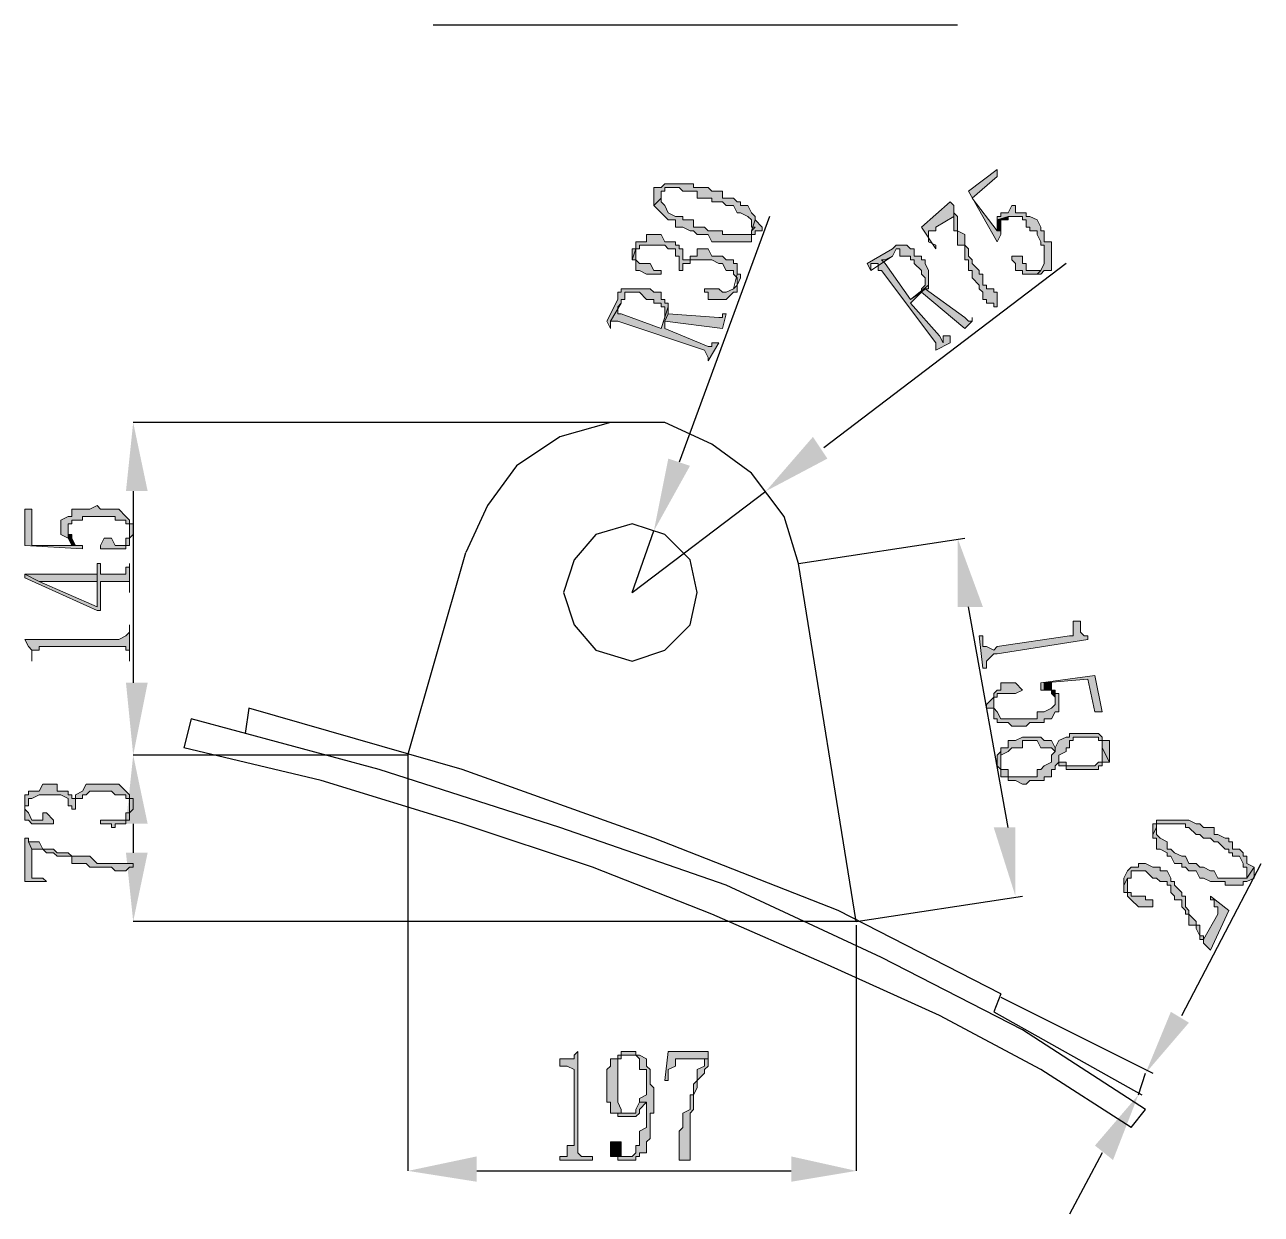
# Model space of a CAD drawing. Header units: millimetres. Extents: x 20 to 821, y 1 to 1134.
# Drawn here: x 188.6 to 250.2, y 95.7 to 154.9 of the extents above; entities that cross this region are included whole.
import ezdxf

# ---------------------------------------------------------------- set-up
doc = ezdxf.new("R2010")
doc.units = ezdxf.units.MM
doc.layers.add('1', color=7, linetype='Continuous')

msp = doc.modelspace()

# ---------------------------------------------------------------- hatches: boundary and pattern name
h = msp.add_hatch(color=0)
h.dxf.hatch_style = 2
h.paths.add_polyline_path([(237.06, 147.741732), (235.62, 146.661732), (237.06, 144.141732), (237.24, 144.501732), (237.24, 144.681732), (237.06, 144.681732), (235.8, 146.301732), (237.06, 147.381732)])
h = msp.add_hatch(color=0)
h.dxf.hatch_style = 2
h.paths.add_polyline_path([(219.96, 146.661732), (219.96, 145.941732), (220.32, 146.301732), (220.32, 146.661732), (220.5, 146.661732), (220.5, 146.841732), (220.68, 146.841732), (221.22, 146.841732), (221.4, 146.661732), (222.12, 146.661732), (222.12, 146.301732), (222.84, 146.301732), (222.84, 146.121732), (223.38, 146.121732), (223.56, 145.941732), (223.92, 145.941732), (224.1, 145.581732), (224.28, 145.581732), (224.64, 145.401732), (224.82, 145.221732), (224.82, 144.861732), (225, 144.861732), (224.82, 144.681732), (225, 145.221732), (225, 145.401732), (224.82, 145.581732), (224.64, 145.941732), (224.28, 145.941732), (224.28, 146.121732), (224.1, 146.121732), (223.92, 146.301732), (223.38, 146.301732), (223.38, 146.661732), (222.84, 146.661732), (222.66, 146.841732), (221.94, 146.841732), (221.94, 147.021732), (220.5, 147.021732), (220.32, 146.841732), (219.96, 146.841732)])
h = msp.add_hatch(color=0)
h.dxf.hatch_style = 2
h.paths.add_polyline_path([(219.96, 145.941732), (220.32, 145.581732), (220.5, 145.401732), (220.68, 145.221732), (221.04, 145.221732), (221.04, 144.861732), (221.4, 144.861732), (221.76, 144.681732), (221.94, 144.681732), (222.12, 144.501732), (222.66, 144.501732), (222.84, 144.141732), (223.56, 144.141732), (223.92, 144.141732), (224.82, 144.141732), (224.82, 144.501732), (225, 144.501732), (225, 144.681732), (225.36, 144.681732), (225.36, 144.861732), (225, 145.221732), (224.82, 144.681732), (224.82, 144.501732), (224.64, 144.501732), (223.38, 144.501732), (223.38, 144.681732), (222.66, 144.681732), (222.48, 144.861732), (221.94, 144.861732), (221.94, 145.221732), (221.4, 145.221732), (221.4, 145.401732), (221.04, 145.401732), (220.68, 145.581732), (220.5, 145.941732), (220.32, 146.121732), (220.32, 146.301732)])
h = msp.add_hatch(color=0)
h.dxf.hatch_style = 2
h.paths.add_polyline_path([(234.72, 146.121732), (233.28, 144.861732), (234, 143.781732), (234, 143.961732), (233.64, 144.141732), (233.64, 144.681732), (234, 144.681732), (234, 144.861732), (234.9, 145.401732), (234.9, 145.941732)])
h = msp.add_hatch(color=0)
h.dxf.hatch_style = 2
h.paths.add_polyline_path([(237.24, 145.581732), (237.24, 145.401732), (237.06, 145.401732), (237.06, 145.221732), (237.6, 145.401732), (238.32, 145.401732), (238.32, 145.221732), (238.5, 145.221732), (238.5, 144.861732), (238.68, 144.861732), (238.68, 144.681732), (239.04, 144.681732), (239.04, 144.501732), (239.22, 144.141732), (239.22, 143.961732), (239.4, 143.961732), (239.4, 143.781732), (239.4, 143.061732), (239.22, 142.701732), (239.04, 142.521732), (239.22, 142.521732), (239.4, 142.701732), (239.76, 142.701732), (239.76, 143.061732), (239.76, 144.141732), (239.4, 144.141732), (239.4, 144.681732), (239.22, 144.681732), (239.22, 144.861732), (239.04, 145.221732), (238.68, 145.401732), (238.5, 145.401732), (238.5, 145.581732), (237.96, 145.581732), (237.96, 145.941732), (237.78, 145.941732), (237.6, 145.581732)])
h = msp.add_hatch(color=0)
h.dxf.hatch_style = 2
h.paths.add_polyline_path([(234.9, 145.581732), (234.9, 144.681732), (235.08, 144.681732), (235.08, 143.961732), (235.44, 143.961732), (235.44, 143.241732), (235.62, 143.241732), (235.62, 142.701732), (235.8, 142.701732), (235.8, 142.341732), (236.16, 141.981732), (236.16, 141.801732), (236.34, 141.621732), (236.34, 141.261732), (236.52, 141.261732), (236.52, 141.081732), (236.88, 141.081732), (236.88, 140.901732), (237.06, 140.901732), (237.06, 141.621732), (236.88, 141.621732), (236.88, 141.801732), (236.52, 141.801732), (236.52, 141.981732), (236.34, 141.981732), (236.34, 142.521732), (236.16, 142.521732), (236.16, 142.701732), (235.8, 143.061732), (235.8, 143.241732), (235.62, 143.421732), (235.62, 143.781732), (235.44, 143.961732), (235.44, 144.501732), (235.08, 144.681732), (235.08, 145.401732)])
h = msp.add_hatch(color=0)
h.dxf.hatch_style = 2
h.paths.add_polyline_path([(237.06, 145.221732), (237.06, 144.681732), (237.24, 144.681732), (237.24, 145.221732), (237.6, 145.221732), (237.6, 145.401732)])
h = msp.add_hatch(color=0)
h.dxf.hatch_style = 2
h.paths.add_polyline_path([(219.06, 143.781732), (218.88, 143.781732), (218.88, 143.421732), (218.88, 143.241732), (219.06, 143.781732), (219.24, 143.781732), (219.24, 143.961732), (220.5, 143.961732), (220.68, 143.781732), (221.04, 143.781732), (221.04, 143.421732), (221.22, 143.421732), (221.22, 143.241732), (221.22, 143.061732), (221.22, 142.701732), (221.4, 142.701732), (221.4, 143.061732), (221.76, 143.061732), (221.76, 143.241732), (221.94, 143.241732), (222.84, 143.241732), (223.2, 143.061732), (223.38, 143.061732), (223.56, 142.701732), (223.92, 142.701732), (223.92, 142.521732), (224.1, 142.341732), (224.1, 141.981732), (223.92, 141.801732), (224.1, 142.521732), (224.1, 143.061732), (223.92, 143.061732), (223.92, 143.241732), (223.56, 143.241732), (223.38, 143.421732), (222.84, 143.421732), (222.66, 143.781732), (222.12, 143.781732), (222.12, 143.421732), (221.76, 143.421732), (221.76, 143.241732), (221.4, 143.241732), (221.4, 143.421732), (221.4, 143.781732), (221.22, 143.781732), (221.22, 143.961732), (221.04, 143.961732), (221.04, 144.141732), (220.68, 144.141732), (220.5, 144.141732), (220.32, 144.501732), (219.6, 144.501732), (219.6, 144.141732), (219.06, 144.141732), (219.06, 143.961732)])
h = msp.add_hatch(color=0)
h.dxf.hatch_style = 2
h.paths.add_polyline_path([(218.88, 143.241732), (219.06, 143.241732), (219.06, 143.061732), (219.06, 142.701732), (219.24, 142.701732), (219.6, 142.521732), (220.32, 142.521732), (220.32, 142.701732), (219.96, 142.701732), (219.78, 143.061732), (219.24, 143.061732), (219.06, 143.241732), (219.06, 143.421732), (219.06, 143.781732)])
h = msp.add_hatch(color=0)
h.dxf.hatch_style = 2
h.paths.add_polyline_path([(231.84, 143.781732), (230.58, 143.061732), (230.76, 142.701732), (231.84, 143.421732), (232.02, 143.781732), (232.2, 143.781732), (232.2, 143.421732), (232.74, 143.421732), (232.74, 143.241732), (232.92, 143.241732), (232.92, 143.061732), (233.28, 142.701732), (233.28, 142.521732), (233.46, 142.341732), (233.46, 141.981732), (233.28, 141.801732), (233.28, 141.621732), (232.74, 141.261732), (233.64, 141.981732), (233.64, 142.701732), (233.46, 143.061732), (233.46, 143.241732), (233.28, 143.241732), (233.28, 143.421732), (232.92, 143.421732), (232.92, 143.781732), (232.74, 143.781732), (232.56, 143.961732), (232.02, 143.961732)])
h = msp.add_hatch(color=0)
h.dxf.hatch_style = 2
h.paths.add_polyline_path([(230.76, 142.701732), (230.76, 143.061732), (231.12, 143.061732), (231.12, 142.701732), (231.3, 142.701732), (234, 139.101732), (234, 138.741732), (234.72, 139.101732), (234.72, 139.461732), (234.36, 139.461732), (234.36, 139.101732), (234.18, 139.461732), (232.74, 141.081732), (233.28, 141.621732), (233.46, 141.801732), (233.64, 141.801732), (233.64, 141.981732), (232.74, 141.261732), (231.48, 143.061732), (231.3, 143.241732), (231.48, 143.241732), (231.84, 143.421732)])
h = msp.add_hatch(color=0)
h.dxf.hatch_style = 2
h.paths.add_polyline_path([(237.78, 143.421732), (237.78, 143.241732), (237.96, 143.061732), (237.96, 142.701732), (238.32, 142.701732), (238.32, 142.521732), (238.5, 142.521732), (239.04, 142.521732), (239.22, 142.701732), (238.5, 142.701732), (238.5, 143.061732), (238.32, 143.061732), (238.32, 143.421732), (237.96, 143.421732)])
h = msp.add_hatch(color=0)
h.dxf.hatch_style = 2
h.paths.add_polyline_path([(222.48, 141.801732), (222.48, 141.621732), (222.66, 141.621732), (222.66, 141.261732), (222.84, 141.261732), (223.56, 141.261732), (223.92, 141.621732), (224.1, 141.621732), (224.1, 141.801732), (224.1, 141.981732), (224.28, 142.341732), (224.28, 142.521732), (224.1, 142.521732), (223.92, 141.801732), (223.56, 141.621732), (223.38, 141.621732), (223.2, 141.801732)])
h = msp.add_hatch(color=0)
h.dxf.hatch_style = 2
h.paths.add_polyline_path([(218.16, 141.261732), (217.62, 140.181732), (217.8, 139.821732), (217.8, 140.181732), (218.34, 141.081732), (218.34, 141.261732), (218.52, 141.261732), (218.52, 141.621732), (218.88, 141.621732), (219.24, 141.621732), (219.6, 141.261732), (219.96, 141.261732), (219.96, 141.081732), (220.32, 141.081732), (220.32, 140.901732), (220.5, 140.901732), (220.5, 140.541732), (220.5, 140.361732), (220.32, 139.821732), (220.68, 140.901732), (220.68, 141.081732), (220.5, 141.081732), (220.5, 141.261732), (220.32, 141.261732), (220.32, 141.621732), (219.96, 141.621732), (219.78, 141.801732), (218.34, 141.801732), (218.34, 141.621732), (218.16, 141.621732)])
h = msp.add_hatch(color=0)
h.dxf.hatch_style = 2
h.paths.add_polyline_path([(233.46, 141.801732), (233.28, 141.621732), (235.44, 139.821732), (235.8, 140.181732), (235.8, 140.361732), (235.8, 140.181732), (235.62, 140.181732), (235.44, 140.361732)])
h = msp.add_hatch(color=0)
h.dxf.hatch_style = 2
h.paths.add_polyline_path([(217.8, 140.181732), (218.16, 140.181732), (222.48, 138.741732), (222.66, 138.381732), (222.66, 138.201732), (223.2, 139.101732), (222.84, 139.101732), (222.84, 138.921732), (222.66, 138.921732), (220.5, 139.821732), (220.5, 140.181732), (220.68, 140.541732), (220.68, 140.901732), (220.32, 139.821732), (218.34, 140.541732), (218.16, 140.541732), (218.16, 140.901732), (218.34, 141.081732)])
h = msp.add_hatch(color=0)
h.dxf.hatch_style = 2
h.paths.add_polyline_path([(220.68, 140.541732), (220.5, 140.181732), (223.38, 139.821732), (223.56, 140.541732), (223.38, 140.541732), (223.38, 140.361732), (223.2, 140.361732)])
h = msp.add_hatch(color=1)
h.dxf.hatch_style = 2
h.paths.add_polyline_path([(193.68, 131.721732), (194.76, 131.721732), (194.04, 135.141732)])
h = msp.add_hatch(color=1)
h.dxf.hatch_style = 2
h.paths.add_polyline_path([(227.88, 134.421732), (228.6, 133.341732), (225.54, 131.721732)])
h = msp.add_hatch(color=1)
h.dxf.hatch_style = 2
h.paths.add_polyline_path([(220.68, 133.341732), (221.76, 132.981732), (219.96, 129.741732)])
h = msp.add_hatch(color=0)
h.dxf.hatch_style = 2
h.paths.add_polyline_path([(188.64, 130.821732), (188.64, 129.021732), (191.52, 128.841732), (191.52, 129.021732), (191.16, 129.021732), (189, 129.021732), (189, 130.821732)])
h = msp.add_hatch(color=0)
h.dxf.hatch_style = 2
h.paths.add_polyline_path([(190.44, 130.101732), (190.44, 129.561732), (190.8, 129.381732), (190.8, 130.101732), (190.98, 130.101732), (190.98, 130.281732), (191.16, 130.281732), (191.52, 130.281732), (191.52, 130.461732), (193.14, 130.461732), (193.14, 130.281732), (193.32, 130.281732), (193.68, 130.281732), (193.68, 130.101732), (193.86, 130.101732), (193.86, 129.741732), (193.86, 129.381732), (194.04, 129.561732), (194.04, 130.101732), (193.86, 130.101732), (193.86, 130.281732), (193.68, 130.461732), (193.32, 130.821732), (192.42, 130.821732), (192.24, 131.001732), (191.88, 130.821732), (190.98, 130.821732), (190.98, 130.461732), (190.8, 130.461732), (190.44, 130.281732)])
h = msp.add_hatch(color=0)
h.dxf.hatch_style = 2
h.paths.add_polyline_path([(190.8, 129.381732), (190.98, 129.021732), (191.16, 129.021732), (190.98, 129.381732), (190.98, 129.561732), (190.8, 129.561732), (190.8, 129.741732)])
h = msp.add_hatch(color=0)
h.dxf.hatch_style = 2
h.paths.add_polyline_path([(192.42, 129.021732), (192.42, 128.841732), (192.6, 128.841732), (193.68, 128.841732), (193.68, 129.021732), (193.86, 129.021732), (193.86, 129.381732), (193.86, 129.741732), (193.86, 129.561732), (193.86, 129.381732), (193.68, 129.381732), (193.68, 129.021732), (193.32, 129.021732), (193.14, 129.021732), (192.96, 129.381732), (192.6, 129.381732)])
h = msp.add_hatch(color=1)
h.dxf.hatch_style = 2
h.paths.add_polyline_path([(236.34, 125.961732), (235.08, 125.961732), (235.08, 129.381732)])
h = msp.add_hatch(color=0)
h.dxf.hatch_style = 2
h.paths.add_polyline_path([(188.64, 127.581732), (188.64, 127.401732), (192.24, 125.781732), (192.42, 125.781732), (192.42, 127.221732), (193.86, 127.221732), (193.86, 126.861732), (193.86, 126.681732), (193.86, 128.121732), (193.86, 127.941732), (193.68, 127.941732), (193.68, 127.581732), (193.32, 127.581732), (192.42, 127.581732), (192.42, 128.121732), (192.24, 128.121732), (192.24, 127.581732), (192.24, 125.961732), (189.36, 127.221732)])
h = msp.add_hatch(color=0)
h.dxf.hatch_style = 2
h.paths.add_polyline_path([(188.64, 127.581732), (189.36, 127.221732), (192.24, 127.221732), (192.24, 125.961732), (192.24, 127.581732)])
h = msp.add_hatch(color=0)
h.dxf.hatch_style = 2
h.paths.add_polyline_path([(188.64, 124.341732), (188.82, 123.981732), (189, 123.801732), (189, 123.261732), (189, 123.801732), (189.36, 123.801732), (189.36, 123.981732), (193.68, 123.981732), (193.68, 123.801732), (193.86, 123.801732), (193.86, 123.621732), (193.86, 123.261732), (193.86, 125.061732), (193.86, 124.701732), (193.68, 124.521732), (193.32, 124.341732)])
h = msp.add_hatch(color=0)
h.dxf.hatch_style = 2
h.paths.add_polyline_path([(241.56, 124.341732), (241.56, 124.521732), (241.38, 124.521732), (241.2, 124.701732), (241.2, 125.241732), (240.84, 125.241732), (240.84, 124.521732), (240.66, 124.521732), (237.06, 123.981732), (236.88, 123.801732), (236.52, 123.981732), (236.34, 123.981732), (236.34, 124.341732), (236.34, 124.521732), (236.16, 124.521732), (236.34, 122.901732), (236.52, 122.901732), (236.52, 123.081732), (236.52, 123.261732), (236.88, 123.621732), (237.06, 123.621732)])
h = msp.add_hatch(color=0)
h.dxf.hatch_style = 2
h.paths.add_polyline_path([(242.28, 120.741732), (241.92, 122.541732), (239.22, 122.181732), (239.22, 121.821732), (239.4, 121.821732), (239.4, 122.181732), (241.56, 122.361732), (241.92, 120.741732)])
h = msp.add_hatch(color=1)
h.dxf.hatch_style = 2
h.paths.add_polyline_path([(193.68, 122.181732), (194.76, 122.181732), (194.04, 118.581732)])
h = msp.add_hatch(color=0)
h.dxf.hatch_style = 2
h.paths.add_polyline_path([(238.32, 121.821732), (237.96, 122.181732), (237.24, 122.181732), (237.24, 121.821732), (237.06, 121.821732), (236.88, 121.641732), (236.88, 120.921732), (236.88, 121.101732), (236.88, 121.461732), (237.06, 121.461732), (237.06, 121.641732), (237.24, 121.641732), (237.6, 121.641732), (237.96, 121.641732)])
h = msp.add_hatch(color=0)
h.dxf.hatch_style = 2
h.paths.add_polyline_path([(239.94, 121.821732), (239.76, 121.821732), (239.76, 122.181732), (239.4, 122.181732), (239.4, 121.821732), (239.76, 121.821732), (239.76, 121.641732), (239.94, 121.461732)])
h = msp.add_hatch(color=0)
h.dxf.hatch_style = 2
h.paths.add_polyline_path([(240.12, 121.461732), (240.12, 121.641732), (239.94, 121.641732), (239.94, 121.821732), (239.94, 121.461732), (239.94, 121.101732), (239.76, 120.921732), (239.4, 120.741732), (239.04, 120.741732), (239.04, 120.381732), (237.6, 120.381732), (237.24, 120.381732), (237.06, 120.741732), (236.88, 120.921732), (236.88, 121.461732), (236.52, 121.101732), (236.52, 120.921732), (236.88, 120.921732), (236.88, 120.381732), (237.06, 120.381732), (237.06, 120.201732), (237.24, 120.201732), (237.6, 120.201732), (237.78, 120.021732), (238.5, 120.021732), (238.68, 120.201732), (239.4, 120.201732), (239.4, 120.381732), (239.76, 120.381732), (239.94, 120.741732), (240.12, 120.741732), (240.12, 120.921732)])
h = msp.add_hatch(color=0)
h.dxf.hatch_style = 2
h.paths.add_polyline_path([(242.64, 118.941732), (242.64, 119.301732), (242.28, 119.301732), (242.28, 119.481732), (242.1, 119.661732), (240.66, 119.661732), (240.66, 119.481732), (240.48, 119.481732), (240.12, 119.301732), (239.94, 118.941732), (239.94, 118.761732), (239.76, 118.581732), (239.76, 118.221732), (239.4, 118.041732), (239.22, 117.861732), (239.04, 117.861732), (239.04, 117.501732), (237.6, 117.501732), (237.6, 117.861732), (237.24, 117.861732), (237.24, 118.041732), (237.24, 118.761732), (237.06, 118.581732), (237.06, 118.041732), (237.24, 117.861732), (237.24, 117.501732), (237.6, 117.501732), (237.6, 117.321732), (237.78, 117.321732), (237.96, 117.321732), (238.32, 117.141732), (238.5, 117.141732), (238.68, 117.321732), (239.4, 117.321732), (239.4, 117.501732), (239.76, 117.501732), (239.76, 117.861732), (239.94, 117.861732), (239.94, 118.041732), (240.12, 118.221732), (240.12, 118.041732), (240.12, 118.221732), (240.12, 118.581732), (240.48, 118.761732), (240.48, 118.941732), (240.66, 118.941732), (240.66, 119.301732), (240.84, 119.301732), (240.84, 119.481732), (241.2, 119.481732), (242.1, 119.481732), (242.1, 119.301732), (242.28, 119.301732), (242.28, 118.941732), (242.64, 118.221732)])
h = msp.add_hatch(color=0)
h.dxf.hatch_style = 2
h.paths.add_polyline_path([(239.94, 118.941732), (239.76, 119.301732), (239.4, 119.301732), (239.22, 119.481732), (238.32, 119.481732), (237.96, 119.301732), (237.6, 119.301732), (237.6, 118.941732), (237.24, 118.941732), (237.24, 118.761732), (237.24, 118.041732), (237.24, 118.221732), (237.24, 118.581732), (237.6, 118.761732), (237.78, 118.941732), (238.32, 118.941732), (238.32, 119.301732), (239.04, 119.301732), (239.22, 118.941732), (239.76, 118.941732), (239.94, 118.761732)])
h = msp.add_hatch(color=0)
h.dxf.hatch_style = 2
h.paths.add_polyline_path([(242.64, 118.221732), (242.28, 118.941732), (242.28, 118.221732), (242.1, 118.221732), (241.92, 118.041732), (240.48, 118.041732), (240.48, 118.221732), (240.12, 118.221732), (240.12, 118.041732), (240.48, 118.041732), (240.48, 117.861732), (240.66, 117.861732), (242.1, 117.861732), (242.1, 118.041732), (242.28, 118.041732), (242.28, 118.221732)])
h = msp.add_hatch(color=1)
h.dxf.hatch_style = 2
h.paths.add_polyline_path([(193.68, 115.161732), (194.76, 115.161732), (194.04, 118.581732)])
h = msp.add_hatch(color=0)
h.dxf.hatch_style = 2
h.paths.add_polyline_path([(188.64, 116.061732), (188.64, 115.701732), (188.64, 115.881732), (188.64, 116.061732), (188.82, 116.061732), (188.82, 116.421732), (189, 116.421732), (189.36, 116.601732), (190.44, 116.601732), (190.8, 116.421732), (190.8, 116.061732), (190.98, 116.061732), (190.98, 115.881732), (191.16, 115.881732), (191.16, 116.421732), (191.52, 116.421732), (191.52, 116.601732), (191.7, 116.601732), (191.88, 116.781732), (192.96, 116.781732), (193.14, 116.601732), (193.68, 116.601732), (193.68, 116.421732), (193.86, 116.421732), (193.86, 116.061732), (193.86, 115.881732), (193.86, 116.601732), (193.68, 116.781732), (193.32, 117.141732), (191.7, 117.141732), (191.52, 116.781732), (191.16, 116.601732), (191.16, 116.421732), (190.98, 116.421732), (190.98, 116.601732), (190.8, 116.601732), (190.8, 116.781732), (190.44, 116.781732), (190.26, 116.781732), (190.26, 117.141732), (189.54, 117.141732), (189.36, 116.781732), (188.82, 116.781732), (188.82, 116.601732), (188.64, 116.601732), (188.64, 116.421732)])
h = msp.add_hatch(color=0)
h.dxf.hatch_style = 2
h.paths.add_polyline_path([(192.42, 115.161732), (192.96, 115.161732), (192.96, 114.981732), (193.14, 114.981732), (193.14, 115.161732), (193.68, 115.161732), (193.68, 115.341732), (193.86, 115.341732), (193.86, 115.701732), (194.04, 115.881732), (194.04, 116.421732), (193.86, 116.421732), (193.86, 116.601732), (193.86, 115.881732), (193.86, 115.701732), (193.68, 115.701732), (193.68, 115.341732), (192.42, 115.341732)])
h = msp.add_hatch(color=0)
h.dxf.hatch_style = 2
h.paths.add_polyline_path([(188.64, 115.701732), (188.64, 115.341732), (188.82, 115.341732), (189, 115.161732), (190.08, 115.161732), (190.08, 115.341732), (189.72, 115.701732), (189.54, 115.701732), (189.54, 115.341732), (189, 115.341732), (188.82, 115.701732), (188.64, 115.881732)])
h = msp.add_hatch(color=0)
h.dxf.hatch_style = 2
h.paths.add_polyline_path([(244.8, 115.161732), (244.8, 114.621732), (244.98, 114.981732), (244.98, 115.161732), (245.16, 115.161732), (246.42, 115.161732), (246.42, 114.981732), (246.6, 114.981732), (246.96, 114.621732), (247.14, 114.621732), (247.32, 114.441732), (247.68, 114.441732), (247.86, 114.261732), (248.04, 114.261732), (248.4, 113.901732), (248.58, 113.901732), (248.58, 113.721732), (248.76, 113.721732), (248.76, 113.541732), (249.12, 113.541732), (249.3, 113.181732), (249.3, 113.001732), (249.48, 113.001732), (249.48, 112.461732), (249.84, 113.001732), (249.48, 113.181732), (249.48, 113.541732), (249.3, 113.541732), (249.3, 113.721732), (249.12, 113.901732), (248.76, 113.901732), (248.76, 114.261732), (248.58, 114.261732), (248.58, 114.441732), (248.4, 114.441732), (248.04, 114.621732), (247.86, 114.621732), (247.86, 114.981732), (247.32, 114.981732), (247.14, 115.161732), (246.96, 115.161732), (246.6, 115.341732), (244.98, 115.341732), (244.98, 115.161732)])
h = msp.add_hatch(color=1)
h.dxf.hatch_style = 2
h.paths.add_polyline_path([(237.96, 114.981732), (236.88, 114.981732), (237.96, 111.561732)])
h = msp.add_hatch(color=0)
h.dxf.hatch_style = 2
h.paths.add_polyline_path([(244.8, 114.621732), (244.8, 114.441732), (244.98, 114.441732), (244.98, 113.901732), (245.16, 113.901732), (245.52, 113.721732), (245.52, 113.541732), (245.7, 113.541732), (245.88, 113.181732), (246.24, 113.181732), (246.24, 113.001732), (246.42, 113.001732), (246.6, 112.821732), (246.96, 112.821732), (247.14, 112.461732), (247.32, 112.461732), (247.68, 112.281732), (248.04, 112.281732), (248.4, 112.281732), (248.4, 112.101732), (248.58, 112.101732), (249.3, 112.101732), (249.3, 112.281732), (249.48, 112.281732), (249.84, 112.461732), (249.84, 113.001732), (249.48, 112.461732), (248.04, 112.461732), (247.86, 112.821732), (247.68, 112.821732), (247.32, 113.001732), (247.14, 113.001732), (246.96, 113.181732), (246.6, 113.181732), (246.42, 113.541732), (246.24, 113.541732), (245.88, 113.721732), (245.7, 113.901732), (245.52, 113.901732), (245.52, 114.261732), (245.16, 114.441732), (244.98, 114.621732), (244.98, 114.981732)])
h = msp.add_hatch(color=0)
h.dxf.hatch_style = 2
h.paths.add_polyline_path([(188.64, 114.441732), (188.64, 112.281732), (189.72, 112.281732), (189.54, 112.461732), (189, 112.461732), (189, 112.821732), (189, 113.901732), (188.82, 114.261732), (188.82, 114.441732)])
h = msp.add_hatch(color=0)
h.dxf.hatch_style = 2
h.paths.add_polyline_path([(188.82, 114.261732), (189, 113.901732), (189.54, 113.901732), (189.72, 113.721732), (190.08, 113.721732), (190.26, 113.541732), (190.98, 113.541732), (190.98, 113.181732), (191.7, 113.181732), (191.88, 113.001732), (192.96, 113.001732), (193.14, 112.821732), (193.68, 112.821732), (193.86, 113.001732), (194.04, 113.001732), (194.04, 113.181732), (192.24, 113.181732), (191.88, 113.541732), (190.98, 113.541732), (190.8, 113.721732), (190.26, 113.721732), (190.08, 113.901732), (189.54, 113.901732), (189.36, 114.261732)])
h = msp.add_hatch(color=1)
h.dxf.hatch_style = 2
h.paths.add_polyline_path([(193.68, 113.721732), (194.76, 113.721732), (194.04, 110.301732)])
h = msp.add_hatch(color=0)
h.dxf.hatch_style = 2
h.paths.add_polyline_path([(243.54, 112.821732), (243.36, 112.461732), (243.36, 112.101732), (243.54, 112.461732), (243.72, 112.461732), (243.72, 112.821732), (244.44, 112.821732), (244.8, 112.461732), (244.98, 112.461732), (245.16, 112.281732), (245.52, 112.281732), (245.52, 112.101732), (245.7, 112.101732), (245.7, 111.741732), (245.88, 111.561732), (245.88, 111.381732), (246.24, 111.381732), (246.24, 111.021732), (246.42, 110.841732), (246.42, 110.661732), (246.6, 110.661732), (246.6, 110.121732), (246.96, 110.121732), (246.96, 109.941732), (247.14, 109.581732), (247.14, 109.401732), (247.32, 109.401732), (247.32, 109.221732), (247.32, 109.401732), (247.32, 109.581732), (247.14, 109.581732), (247.14, 110.121732), (246.96, 110.121732), (246.96, 110.301732), (246.6, 110.661732), (246.6, 110.841732), (246.42, 111.021732), (246.42, 111.561732), (246.24, 111.561732), (246.24, 111.741732), (245.88, 112.101732), (245.88, 112.281732), (245.7, 112.281732), (245.7, 112.461732), (245.52, 112.821732), (245.16, 112.821732), (245.16, 113.001732), (244.8, 113.001732), (244.44, 113.181732), (244.08, 113.181732), (244.08, 113.001732), (243.72, 113.001732)])
h = msp.add_hatch(color=0)
h.dxf.hatch_style = 2
h.paths.add_polyline_path([(243.36, 112.101732), (243.36, 111.741732), (243.54, 111.741732), (243.54, 111.561732), (243.72, 111.381732), (244.08, 111.021732), (244.8, 111.021732), (244.8, 111.381732), (244.44, 111.381732), (244.44, 111.561732), (243.72, 111.561732), (243.72, 111.741732), (243.54, 111.741732), (243.54, 112.461732)])
h = msp.add_hatch(color=0)
h.dxf.hatch_style = 2
h.paths.add_polyline_path([(247.68, 111.561732), (247.68, 111.381732), (247.86, 111.381732), (247.86, 111.021732), (248.04, 111.021732), (248.04, 110.661732), (247.32, 109.401732), (247.32, 109.221732), (247.68, 108.861732), (248.58, 110.841732)])
h = msp.add_hatch(color=1)
h.dxf.hatch_style = 2
h.paths.add_polyline_path([(245.7, 105.801732), (246.6, 105.261732), (244.44, 102.741732)])
h = msp.add_hatch(color=0)
h.dxf.hatch_style = 2
h.paths.add_polyline_path([(216.18, 103.821732), (216, 103.641732), (216, 103.461732), (215.64, 103.461732), (215.28, 103.461732), (215.28, 103.101732), (215.64, 103.101732), (216, 102.921732), (216, 99.141732), (215.64, 99.141732), (215.64, 98.601732), (215.46, 98.601732), (215.28, 98.601732), (215.28, 98.421732), (216.9, 98.421732), (216.9, 98.601732), (216.72, 98.601732), (216.36, 98.601732), (216.18, 98.781732)])
h = msp.add_hatch(color=0)
h.dxf.hatch_style = 2
h.paths.add_polyline_path([(218.88, 103.821732), (218.34, 103.821732), (218.34, 103.641732), (218.16, 103.641732), (218.16, 103.461732), (217.8, 103.461732), (217.8, 103.101732), (217.62, 102.921732), (217.62, 101.301732), (217.8, 101.301732), (217.8, 100.761732), (218.52, 100.761732), (218.34, 100.761732), (218.34, 100.941732), (218.16, 101.301732), (218.16, 103.461732), (218.34, 103.461732), (218.34, 103.641732), (218.52, 103.641732), (219.24, 103.641732), (219.06, 103.641732), (219.06, 103.821732)])
h = msp.add_hatch(color=0)
h.dxf.hatch_style = 2
h.paths.add_polyline_path([(219.24, 103.641732), (218.88, 103.641732), (219.06, 103.641732), (219.24, 103.461732), (219.24, 102.921732), (219.6, 102.921732), (219.6, 101.661732), (219.24, 101.481732), (219.24, 101.301732), (219.6, 101.301732), (219.6, 100.221732), (219.6, 100.041732), (219.24, 99.861732), (219.24, 99.141732), (219.06, 99.141732), (219.06, 98.781732), (218.88, 98.601732), (218.16, 98.601732), (218.16, 98.421732), (219.06, 98.421732), (219.06, 98.601732), (219.24, 98.601732), (219.24, 98.781732), (219.6, 98.781732), (219.6, 99.141732), (219.6, 99.321732), (219.78, 99.501732), (219.78, 100.761732), (219.96, 100.761732), (219.96, 102.021732), (219.78, 102.201732), (219.78, 102.921732), (219.6, 103.101732), (219.6, 103.461732)])
h = msp.add_hatch(color=0)
h.dxf.hatch_style = 2
h.paths.add_polyline_path([(222.66, 103.821732), (220.68, 103.821732), (220.5, 102.381732), (220.68, 102.381732), (220.68, 102.741732), (220.68, 102.921732), (221.04, 103.101732), (221.04, 103.461732), (221.22, 103.461732), (222.66, 103.461732), (222.66, 103.641732)])
h = msp.add_hatch(color=0)
h.dxf.hatch_style = 2
h.paths.add_polyline_path([(222.66, 103.461732), (222.48, 103.461732), (222.48, 103.101732), (222.12, 102.921732), (222.12, 102.381732), (221.94, 102.201732), (221.94, 101.661732), (221.76, 101.661732), (221.76, 100.941732), (221.4, 100.761732), (221.4, 100.041732), (221.22, 99.861732), (221.22, 99.501732), (221.22, 99.321732), (221.22, 98.421732), (221.4, 98.421732), (221.76, 98.421732), (221.76, 98.601732), (221.76, 100.761732), (221.94, 100.941732), (221.94, 101.661732), (222.12, 102.021732), (222.12, 102.381732), (222.48, 102.741732), (222.48, 102.921732), (222.66, 103.101732)])
h = msp.add_hatch(color=1)
h.dxf.hatch_style = 2
h.paths.add_polyline_path([(241.92, 99.141732), (242.82, 98.421732), (244.08, 101.661732)])
h = msp.add_hatch(color=0)
h.dxf.hatch_style = 2
h.paths.add_polyline_path([(219.24, 101.301732), (219.06, 100.941732), (219.06, 100.761732), (218.88, 100.761732), (218.16, 100.761732), (218.16, 100.581732), (219.06, 100.581732), (219.24, 100.761732), (219.24, 100.941732), (219.6, 101.301732)])
h = msp.add_hatch(color=0)
h.dxf.hatch_style = 2
h.paths.add_polyline_path([(218.16, 99.321732), (217.8, 99.321732), (217.8, 99.141732), (217.8, 98.601732), (218.16, 98.601732), (218.52, 98.601732), (218.34, 98.601732), (218.34, 99.321732)])
h = msp.add_hatch(color=1)
h.dxf.hatch_style = 2
h.paths.add_polyline_path([(211.14, 98.601732), (211.14, 97.341732), (207.72, 97.881732)])
h = msp.add_hatch(color=1)
h.dxf.hatch_style = 2
h.paths.add_polyline_path([(226.8, 98.601732), (226.8, 97.341732), (230.04, 97.881732)])

# ---------------------------------------------------------------- linework, layer by layer
at = {"layer": '1', "color": 0, "lineweight": 25}
for points in [[(208.98, 154.941732), (235.08, 154.941732)], [(230.04, 110.301732), (227.16, 128.121732), (226.44, 130.461732), (224.82, 132.621732), (222.84, 134.061732), (220.5, 135.141732), (217.8, 135.141732), (215.28, 134.421732), (213.12, 132.981732), (211.68, 131.001732), (210.6, 128.661732)], [(222.12, 126.681732), (221.76, 128.301732), (220.5, 129.561732), (218.88, 130.101732), (217.08, 129.561732), (216, 128.301732), (215.46, 126.681732), (216, 125.061732), (217.08, 123.801732), (218.88, 123.261732), (220.5, 123.801732), (221.76, 125.061732), (222.12, 126.681732)], [(207.72, 118.581732), (210.6, 128.661732)], [(237.24, 106.701732), (229.14, 110.841732), (219.96, 114.441732), (210.42, 117.861732), (199.8, 120.921732), (199.62, 119.661732)], [(196.92, 120.381732), (196.56, 118.941732)], [(244.44, 100.941732), (238.32, 104.901732), (231.3, 108.501732), (223.56, 112.101732), (215.28, 114.981732), (206.28, 117.861732), (196.92, 120.381732)], [(243.72, 100.041732), (239.22, 102.921732), (234.18, 105.621732), (228.6, 108.141732), (222.84, 110.661732), (216.9, 113.001732), (210.42, 115.161732), (203.4, 117.321732), (196.56, 118.941732)], [(237.24, 106.701732), (236.88, 105.801732)], [(243.72, 100.041732), (244.44, 100.941732)]]:
    msp.add_lwpolyline(points, dxfattribs=at)
at = {"layer": '1', "color": 0, "lineweight": 5}
for points in [[(237.06, 147.741732), (235.62, 146.661732), (237.06, 144.141732), (237.24, 144.501732), (237.24, 144.681732), (237.06, 144.681732), (235.8, 146.301732), (237.06, 147.381732), (237.06, 147.741732)], [(219.96, 146.661732), (219.96, 145.941732), (220.32, 146.301732), (220.32, 146.661732), (220.5, 146.661732), (220.5, 146.841732), (220.68, 146.841732), (221.22, 146.841732), (221.4, 146.661732), (222.12, 146.661732), (222.12, 146.301732), (222.84, 146.301732), (222.84, 146.121732), (223.38, 146.121732), (223.56, 145.941732), (223.92, 145.941732), (224.1, 145.581732), (224.28, 145.581732), (224.64, 145.401732), (224.82, 145.221732), (224.82, 144.861732), (225, 144.861732), (224.82, 144.681732), (225, 145.221732), (225, 145.401732), (224.82, 145.581732), (224.64, 145.941732), (224.28, 145.941732), (224.28, 146.121732), (224.1, 146.121732), (223.92, 146.301732), (223.38, 146.301732), (223.38, 146.661732), (222.84, 146.661732), (222.66, 146.841732), (221.94, 146.841732), (221.94, 147.021732), (220.5, 147.021732), (220.32, 146.841732), (219.96, 146.841732), (219.96, 146.661732)], [(219.96, 145.941732), (220.32, 145.581732), (220.5, 145.401732), (220.68, 145.221732), (221.04, 145.221732), (221.04, 144.861732), (221.4, 144.861732), (221.76, 144.681732), (221.94, 144.681732), (222.12, 144.501732), (222.66, 144.501732), (222.84, 144.141732), (223.56, 144.141732), (223.92, 144.141732), (224.82, 144.141732), (224.82, 144.501732), (225, 144.501732), (225, 144.681732), (225.36, 144.681732), (225.36, 144.861732), (225, 145.221732), (224.82, 144.681732), (224.82, 144.501732), (224.64, 144.501732), (223.38, 144.501732), (223.38, 144.681732), (222.66, 144.681732), (222.48, 144.861732), (221.94, 144.861732), (221.94, 145.221732), (221.4, 145.221732), (221.4, 145.401732), (221.04, 145.401732), (220.68, 145.581732), (220.5, 145.941732), (220.32, 146.121732), (220.32, 146.301732), (219.96, 145.941732)], [(234.72, 146.121732), (233.28, 144.861732), (234, 143.781732), (234, 143.961732), (233.64, 144.141732), (233.64, 144.681732), (234, 144.681732), (234, 144.861732), (234.9, 145.401732), (234.9, 145.941732), (234.72, 146.121732)], [(237.24, 145.581732), (237.24, 145.401732), (237.06, 145.401732), (237.06, 145.221732), (237.6, 145.401732), (238.32, 145.401732), (238.32, 145.221732), (238.5, 145.221732), (238.5, 144.861732), (238.68, 144.861732), (238.68, 144.681732), (239.04, 144.681732), (239.04, 144.501732), (239.22, 144.141732), (239.22, 143.961732), (239.4, 143.961732), (239.4, 143.781732), (239.4, 143.781732), (239.4, 143.061732), (239.22, 142.701732), (239.04, 142.521732), (239.22, 142.521732), (239.4, 142.701732), (239.76, 142.701732), (239.76, 143.061732), (239.76, 144.141732), (239.4, 144.141732), (239.4, 144.681732), (239.22, 144.681732), (239.22, 144.861732), (239.04, 145.221732), (238.68, 145.401732), (238.5, 145.401732), (238.5, 145.581732), (237.96, 145.581732), (237.96, 145.941732), (237.78, 145.941732), (237.6, 145.581732), (237.24, 145.581732)], [(234.9, 145.581732), (234.9, 144.681732), (235.08, 144.681732), (235.08, 143.961732), (235.44, 143.961732), (235.44, 143.241732), (235.62, 143.241732), (235.62, 142.701732), (235.8, 142.701732), (235.8, 142.341732), (236.16, 141.981732), (236.16, 141.801732), (236.34, 141.621732), (236.34, 141.261732), (236.52, 141.261732), (236.52, 141.081732), (236.88, 141.081732), (236.88, 140.901732), (237.06, 140.901732), (237.06, 141.621732), (236.88, 141.621732), (236.88, 141.801732), (236.52, 141.801732), (236.52, 141.981732), (236.34, 141.981732), (236.34, 142.521732), (236.16, 142.521732), (236.16, 142.701732), (235.8, 143.061732), (235.8, 143.241732), (235.62, 143.421732), (235.62, 143.781732), (235.44, 143.961732), (235.44, 144.501732), (235.08, 144.681732), (235.08, 145.401732), (234.9, 145.581732)], [(237.06, 145.221732), (237.06, 144.681732), (237.24, 144.681732), (237.24, 145.221732), (237.6, 145.221732), (237.6, 145.401732), (237.06, 145.221732)], [(219.06, 143.781732), (218.88, 143.781732), (218.88, 143.421732), (218.88, 143.241732), (219.06, 143.781732), (219.24, 143.781732), (219.24, 143.961732), (220.5, 143.961732), (220.68, 143.781732), (221.04, 143.781732), (221.04, 143.421732), (221.22, 143.421732), (221.22, 143.241732), (221.22, 143.061732), (221.22, 142.701732), (221.4, 142.701732), (221.4, 143.061732), (221.76, 143.061732), (221.76, 143.241732), (221.94, 143.241732), (222.84, 143.241732), (223.2, 143.061732), (223.38, 143.061732), (223.56, 142.701732), (223.92, 142.701732), (223.92, 142.521732), (224.1, 142.341732), (224.1, 141.981732), (223.92, 141.801732), (224.1, 142.521732), (224.1, 143.061732), (223.92, 143.061732), (223.92, 143.241732), (223.56, 143.241732), (223.38, 143.421732), (222.84, 143.421732), (222.66, 143.781732), (222.12, 143.781732), (222.12, 143.421732), (221.76, 143.421732), (221.76, 143.241732), (221.4, 143.241732), (221.4, 143.421732), (221.4, 143.781732), (221.22, 143.781732), (221.22, 143.961732), (221.04, 143.961732), (221.04, 144.141732), (220.68, 144.141732), (220.5, 144.141732), (220.32, 144.501732), (219.6, 144.501732), (219.6, 144.141732), (219.06, 144.141732), (219.06, 143.961732), (219.06, 143.781732)], [(218.88, 143.241732), (219.06, 143.241732), (219.06, 143.061732), (219.06, 142.701732), (219.24, 142.701732), (219.6, 142.521732), (220.32, 142.521732), (220.32, 142.701732), (219.96, 142.701732), (219.78, 143.061732), (219.24, 143.061732), (219.06, 143.241732), (219.06, 143.421732), (219.06, 143.781732), (218.88, 143.241732)], [(231.84, 143.781732), (230.58, 143.061732), (230.76, 142.701732), (231.84, 143.421732), (232.02, 143.781732), (232.2, 143.781732), (232.2, 143.421732), (232.74, 143.421732), (232.74, 143.241732), (232.92, 143.241732), (232.92, 143.061732), (233.28, 142.701732), (233.28, 142.521732), (233.46, 142.341732), (233.46, 141.981732), (233.28, 141.801732), (233.28, 141.801732), (233.28, 141.621732), (232.74, 141.261732), (233.64, 141.981732), (233.64, 142.701732), (233.46, 143.061732), (233.46, 143.241732), (233.28, 143.241732), (233.28, 143.421732), (232.92, 143.421732), (232.92, 143.781732), (232.74, 143.781732), (232.56, 143.961732), (232.02, 143.961732), (231.84, 143.781732)], [(230.76, 142.701732), (230.76, 143.061732), (231.12, 143.061732), (231.12, 142.701732), (231.3, 142.701732), (234, 139.101732), (234, 138.741732), (234.72, 139.101732), (234.72, 139.461732), (234.36, 139.461732), (234.36, 139.101732), (234.18, 139.461732), (232.74, 141.081732), (233.28, 141.621732), (233.46, 141.801732), (233.64, 141.801732), (233.64, 141.981732), (232.74, 141.261732), (231.48, 143.061732), (231.3, 143.241732), (231.48, 143.241732), (231.84, 143.421732), (230.76, 142.701732)], [(237.78, 143.421732), (237.78, 143.241732), (237.96, 143.061732), (237.96, 142.701732), (238.32, 142.701732), (238.32, 142.521732), (238.5, 142.521732), (239.04, 142.521732), (239.22, 142.701732), (238.5, 142.701732), (238.5, 143.061732), (238.32, 143.061732), (238.32, 143.061732), (238.32, 143.421732), (237.96, 143.421732), (237.78, 143.421732)], [(222.48, 141.801732), (222.48, 141.621732), (222.66, 141.621732), (222.66, 141.261732), (222.84, 141.261732), (223.56, 141.261732), (223.92, 141.621732), (224.1, 141.621732), (224.1, 141.801732), (224.1, 141.981732), (224.28, 142.341732), (224.28, 142.521732), (224.1, 142.521732), (223.92, 141.801732), (223.92, 141.801732), (223.56, 141.621732), (223.38, 141.621732), (223.2, 141.801732), (222.48, 141.801732)], [(218.16, 141.261732), (217.62, 140.181732), (217.8, 139.821732), (217.8, 140.181732), (218.34, 141.081732), (218.34, 141.261732), (218.52, 141.261732), (218.52, 141.621732), (218.88, 141.621732), (219.24, 141.621732), (219.6, 141.261732), (219.96, 141.261732), (219.96, 141.081732), (220.32, 141.081732), (220.32, 140.901732), (220.5, 140.901732), (220.5, 140.541732), (220.5, 140.361732), (220.32, 139.821732), (220.68, 140.901732), (220.68, 141.081732), (220.5, 141.081732), (220.5, 141.261732), (220.32, 141.261732), (220.32, 141.621732), (219.96, 141.621732), (219.78, 141.801732), (218.34, 141.801732), (218.34, 141.621732), (218.16, 141.621732), (218.16, 141.261732)], [(233.46, 141.801732), (233.28, 141.621732), (235.44, 139.821732), (235.8, 140.181732), (235.8, 140.361732), (235.8, 140.181732), (235.62, 140.181732), (235.44, 140.361732), (233.46, 141.801732)], [(217.8, 140.181732), (218.16, 140.181732), (222.48, 138.741732), (222.66, 138.381732), (222.66, 138.201732), (223.2, 139.101732), (222.84, 139.101732), (222.84, 138.921732), (222.66, 138.921732), (220.5, 139.821732), (220.5, 140.181732), (220.68, 140.541732), (220.68, 140.901732), (220.32, 139.821732), (218.34, 140.541732), (218.16, 140.541732), (218.16, 140.901732), (218.34, 141.081732), (217.8, 140.181732)], [(220.68, 140.541732), (220.5, 140.181732), (223.38, 139.821732), (223.56, 140.541732), (223.38, 140.541732), (223.38, 140.361732), (223.2, 140.361732), (220.68, 140.541732)], [(188.64, 130.821732), (188.64, 129.021732), (191.52, 128.841732), (191.52, 129.021732), (191.16, 129.021732), (189, 129.021732), (189, 130.821732), (188.64, 130.821732)], [(190.44, 130.101732), (190.44, 129.561732), (190.8, 129.381732), (190.8, 130.101732), (190.98, 130.101732), (190.98, 130.281732), (191.16, 130.281732), (191.52, 130.281732), (191.52, 130.461732), (193.14, 130.461732), (193.14, 130.281732), (193.32, 130.281732), (193.68, 130.281732), (193.68, 130.101732), (193.86, 130.101732), (193.86, 129.741732), (193.86, 129.381732), (194.04, 129.561732), (194.04, 130.101732), (193.86, 130.101732), (193.86, 130.281732), (193.68, 130.461732), (193.32, 130.821732), (192.42, 130.821732), (192.24, 131.001732), (191.88, 130.821732), (190.98, 130.821732), (190.98, 130.461732), (190.8, 130.461732), (190.44, 130.281732), (190.44, 130.101732)], [(190.8, 129.381732), (190.98, 129.021732), (191.16, 129.021732), (190.98, 129.381732), (190.98, 129.561732), (190.8, 129.561732), (190.8, 129.741732), (190.8, 129.381732)], [(192.42, 129.021732), (192.42, 128.841732), (192.6, 128.841732), (193.68, 128.841732), (193.68, 129.021732), (193.86, 129.021732), (193.86, 129.381732), (193.86, 129.741732), (193.86, 129.561732), (193.86, 129.381732), (193.68, 129.381732), (193.68, 129.021732), (193.32, 129.021732), (193.14, 129.021732), (193.14, 129.021732), (192.96, 129.381732), (192.6, 129.381732), (192.42, 129.021732)], [(188.64, 127.581732), (188.64, 127.401732), (192.24, 125.781732), (192.42, 125.781732), (192.42, 127.221732), (193.86, 127.221732), (193.86, 126.861732), (193.86, 126.681732), (193.86, 128.121732), (193.86, 127.941732), (193.68, 127.941732), (193.68, 127.581732), (193.32, 127.581732), (192.42, 127.581732), (192.42, 128.121732), (192.24, 128.121732), (192.24, 127.581732), (192.24, 125.961732), (189.36, 127.221732), (188.64, 127.581732)], [(188.64, 127.581732), (189.36, 127.221732), (192.24, 127.221732), (192.24, 125.961732), (192.24, 127.581732), (188.64, 127.581732)], [(188.64, 124.341732), (188.82, 123.981732), (189, 123.801732), (189, 123.261732), (189, 123.801732), (189.36, 123.801732), (189.36, 123.981732), (193.68, 123.981732), (193.68, 123.801732), (193.86, 123.801732), (193.86, 123.621732), (193.86, 123.261732), (193.86, 125.061732), (193.86, 124.701732), (193.68, 124.521732), (193.32, 124.341732), (188.64, 124.341732)], [(241.56, 124.341732), (241.56, 124.521732), (241.38, 124.521732), (241.2, 124.701732), (241.2, 125.241732), (240.84, 125.241732), (240.84, 124.521732), (240.66, 124.521732), (237.06, 123.981732), (236.88, 123.801732), (236.52, 123.981732), (236.34, 123.981732), (236.34, 124.341732), (236.34, 124.521732), (236.16, 124.521732), (236.34, 122.901732), (236.52, 122.901732), (236.52, 123.081732), (236.52, 123.261732), (236.88, 123.621732), (237.06, 123.621732), (241.56, 124.341732)], [(242.28, 120.741732), (241.92, 122.541732), (239.22, 122.181732), (239.22, 121.821732), (239.4, 121.821732), (239.4, 122.181732), (241.56, 122.361732), (241.92, 120.741732), (242.28, 120.741732)], [(238.32, 121.821732), (237.96, 122.181732), (237.24, 122.181732), (237.24, 121.821732), (237.06, 121.821732), (236.88, 121.641732), (236.88, 120.921732), (236.88, 121.101732), (236.88, 121.461732), (237.06, 121.461732), (237.06, 121.641732), (237.24, 121.641732), (237.6, 121.641732), (237.6, 121.641732), (237.96, 121.641732), (238.32, 121.821732)], [(239.94, 121.821732), (239.76, 121.821732), (239.76, 122.181732), (239.4, 122.181732), (239.4, 121.821732), (239.76, 121.821732), (239.76, 121.641732), (239.94, 121.461732), (239.94, 121.821732)], [(240.12, 121.461732), (240.12, 121.641732), (239.94, 121.641732), (239.94, 121.821732), (239.94, 121.461732), (239.94, 121.101732), (239.76, 120.921732), (239.4, 120.741732), (239.04, 120.741732), (239.04, 120.381732), (237.6, 120.381732), (237.6, 120.381732), (237.24, 120.381732), (237.06, 120.741732), (236.88, 120.921732), (236.88, 121.461732), (236.52, 121.101732), (236.52, 120.921732), (236.88, 120.921732), (236.88, 120.381732), (237.06, 120.381732), (237.06, 120.201732), (237.24, 120.201732), (237.6, 120.201732), (237.78, 120.021732), (238.5, 120.021732), (238.68, 120.201732), (239.4, 120.201732), (239.4, 120.381732), (239.76, 120.381732), (239.94, 120.741732), (240.12, 120.741732), (240.12, 120.921732), (240.12, 121.461732)], [(242.64, 118.941732), (242.64, 119.301732), (242.28, 119.301732), (242.28, 119.481732), (242.1, 119.661732), (240.66, 119.661732), (240.66, 119.481732), (240.48, 119.481732), (240.12, 119.301732), (239.94, 118.941732), (239.94, 118.941732), (239.94, 118.761732), (239.76, 118.581732), (239.76, 118.221732), (239.4, 118.041732), (239.22, 117.861732), (239.04, 117.861732), (239.04, 117.501732), (237.6, 117.501732), (237.6, 117.861732), (237.24, 117.861732), (237.24, 118.041732), (237.24, 118.761732), (237.06, 118.581732), (237.06, 118.041732), (237.24, 117.861732), (237.24, 117.501732), (237.6, 117.501732), (237.6, 117.321732), (237.78, 117.321732), (237.96, 117.321732), (238.32, 117.141732), (238.5, 117.141732), (238.68, 117.321732), (239.4, 117.321732), (239.4, 117.501732), (239.76, 117.501732), (239.76, 117.861732), (239.94, 117.861732), (239.94, 118.041732), (240.12, 118.221732), (240.12, 118.041732), (240.12, 118.221732), (240.12, 118.581732), (240.48, 118.761732), (240.48, 118.941732), (240.66, 118.941732), (240.66, 119.301732), (240.84, 119.301732), (240.84, 119.481732), (241.2, 119.481732), (242.1, 119.481732), (242.1, 119.301732), (242.28, 119.301732), (242.28, 118.941732), (242.64, 118.221732), (242.64, 118.941732)], [(239.94, 118.941732), (239.76, 119.301732), (239.4, 119.301732), (239.22, 119.481732), (238.32, 119.481732), (237.96, 119.301732), (237.6, 119.301732), (237.6, 118.941732), (237.24, 118.941732), (237.24, 118.761732), (237.24, 118.041732), (237.24, 118.221732), (237.24, 118.581732), (237.6, 118.761732), (237.78, 118.941732), (238.32, 118.941732), (238.32, 119.301732), (239.04, 119.301732), (239.22, 118.941732), (239.76, 118.941732), (239.94, 118.761732), (239.94, 118.941732)], [(242.64, 118.221732), (242.28, 118.941732), (242.28, 118.221732), (242.1, 118.221732), (241.92, 118.041732), (240.48, 118.041732), (240.48, 118.221732), (240.12, 118.221732), (240.12, 118.041732), (240.48, 118.041732), (240.48, 117.861732), (240.66, 117.861732), (240.66, 117.861732), (242.1, 117.861732), (242.1, 118.041732), (242.28, 118.041732), (242.28, 118.221732), (242.64, 118.221732)], [(188.64, 116.061732), (188.64, 115.701732), (188.64, 115.881732), (188.64, 116.061732), (188.82, 116.061732), (188.82, 116.421732), (189, 116.421732), (189.36, 116.601732), (190.44, 116.601732), (190.8, 116.421732), (190.8, 116.061732), (190.98, 116.061732), (190.98, 115.881732), (191.16, 115.881732), (191.16, 116.421732), (191.52, 116.421732), (191.52, 116.601732), (191.7, 116.601732), (191.88, 116.781732), (192.96, 116.781732), (193.14, 116.601732), (193.68, 116.601732), (193.68, 116.421732), (193.86, 116.421732), (193.86, 116.061732), (193.86, 115.881732), (193.86, 116.601732), (193.68, 116.781732), (193.32, 117.141732), (191.7, 117.141732), (191.52, 116.781732), (191.16, 116.601732), (191.16, 116.421732), (190.98, 116.421732), (190.98, 116.601732), (190.8, 116.601732), (190.8, 116.781732), (190.44, 116.781732), (190.26, 116.781732), (190.26, 117.141732), (189.54, 117.141732), (189.36, 116.781732), (188.82, 116.781732), (188.82, 116.601732), (188.64, 116.601732), (188.64, 116.421732), (188.64, 116.061732)], [(192.42, 115.161732), (192.96, 115.161732), (192.96, 114.981732), (193.14, 114.981732), (193.14, 115.161732), (193.68, 115.161732), (193.68, 115.341732), (193.86, 115.341732), (193.86, 115.701732), (194.04, 115.881732), (194.04, 116.421732), (193.86, 116.421732), (193.86, 116.601732), (193.86, 115.881732), (193.86, 115.701732), (193.68, 115.701732), (193.68, 115.341732), (192.42, 115.341732), (192.42, 115.161732)], [(188.64, 115.701732), (188.64, 115.341732), (188.82, 115.341732), (189, 115.161732), (190.08, 115.161732), (190.08, 115.341732), (189.72, 115.701732), (189.54, 115.701732), (189.54, 115.341732), (189, 115.341732), (188.82, 115.701732), (188.82, 115.701732), (188.64, 115.881732), (188.64, 115.701732)], [(244.8, 115.161732), (244.8, 114.621732), (244.98, 114.981732), (244.98, 115.161732), (245.16, 115.161732), (246.42, 115.161732), (246.42, 114.981732), (246.6, 114.981732), (246.96, 114.621732), (247.14, 114.621732), (247.32, 114.441732), (247.68, 114.441732), (247.68, 114.441732), (247.86, 114.261732), (248.04, 114.261732), (248.4, 113.901732), (248.58, 113.901732), (248.58, 113.721732), (248.76, 113.721732), (248.76, 113.541732), (249.12, 113.541732), (249.3, 113.181732), (249.3, 113.001732), (249.48, 113.001732), (249.48, 112.461732), (249.84, 113.001732), (249.48, 113.181732), (249.48, 113.541732), (249.3, 113.541732), (249.3, 113.721732), (249.12, 113.901732), (248.76, 113.901732), (248.76, 114.261732), (248.58, 114.261732), (248.58, 114.441732), (248.4, 114.441732), (248.04, 114.621732), (247.86, 114.621732), (247.86, 114.981732), (247.32, 114.981732), (247.14, 115.161732), (246.96, 115.161732), (246.6, 115.341732), (244.98, 115.341732), (244.98, 115.161732), (244.8, 115.161732)], [(244.8, 114.621732), (244.8, 114.441732), (244.98, 114.441732), (244.98, 113.901732), (245.16, 113.901732), (245.52, 113.721732), (245.52, 113.541732), (245.7, 113.541732), (245.88, 113.181732), (246.24, 113.181732), (246.24, 113.001732), (246.42, 113.001732), (246.6, 112.821732), (246.96, 112.821732), (247.14, 112.461732), (247.32, 112.461732), (247.68, 112.281732), (248.04, 112.281732), (248.4, 112.281732), (248.4, 112.101732), (248.58, 112.101732), (249.3, 112.101732), (249.3, 112.281732), (249.48, 112.281732), (249.84, 112.461732), (249.84, 113.001732), (249.48, 112.461732), (248.04, 112.461732), (247.86, 112.821732), (247.68, 112.821732), (247.32, 113.001732), (247.14, 113.001732), (246.96, 113.181732), (246.6, 113.181732), (246.42, 113.541732), (246.24, 113.541732), (245.88, 113.721732), (245.7, 113.901732), (245.52, 113.901732), (245.52, 114.261732), (245.16, 114.441732), (244.98, 114.621732), (244.98, 114.981732), (244.8, 114.621732)], [(188.64, 114.441732), (188.64, 112.281732), (189.72, 112.281732), (189.54, 112.461732), (189, 112.461732), (189, 112.821732), (189, 113.901732), (188.82, 114.261732), (188.82, 114.441732), (188.64, 114.441732)], [(188.82, 114.261732), (189, 113.901732), (189.54, 113.901732), (189.72, 113.721732), (190.08, 113.721732), (190.26, 113.541732), (190.98, 113.541732), (190.98, 113.181732), (191.7, 113.181732), (191.88, 113.001732), (192.96, 113.001732), (192.96, 113.001732), (193.14, 112.821732), (193.68, 112.821732), (193.86, 113.001732), (194.04, 113.001732), (194.04, 113.181732), (192.24, 113.181732), (191.88, 113.541732), (190.98, 113.541732), (190.8, 113.721732), (190.26, 113.721732), (190.08, 113.901732), (189.54, 113.901732), (189.36, 114.261732), (188.82, 114.261732)], [(243.54, 112.821732), (243.36, 112.461732), (243.36, 112.101732), (243.54, 112.461732), (243.72, 112.461732), (243.72, 112.821732), (244.44, 112.821732), (244.8, 112.461732), (244.98, 112.461732), (245.16, 112.281732), (245.52, 112.281732), (245.52, 112.101732), (245.7, 112.101732), (245.7, 111.741732), (245.88, 111.561732), (245.88, 111.561732), (245.88, 111.381732), (246.24, 111.381732), (246.24, 111.021732), (246.42, 110.841732), (246.42, 110.661732), (246.6, 110.661732), (246.6, 110.121732), (246.96, 110.121732), (246.96, 109.941732), (247.14, 109.581732), (247.14, 109.401732), (247.32, 109.401732), (247.32, 109.221732), (247.32, 109.401732), (247.32, 109.581732), (247.14, 109.581732), (247.14, 110.121732), (246.96, 110.121732), (246.96, 110.301732), (246.6, 110.661732), (246.6, 110.841732), (246.42, 111.021732), (246.42, 111.561732), (246.24, 111.561732), (246.24, 111.741732), (245.88, 112.101732), (245.88, 112.281732), (245.7, 112.281732), (245.7, 112.461732), (245.52, 112.821732), (245.16, 112.821732), (245.16, 113.001732), (244.8, 113.001732), (244.44, 113.181732), (244.08, 113.181732), (244.08, 113.001732), (243.72, 113.001732), (243.54, 112.821732)], [(243.36, 112.101732), (243.36, 111.741732), (243.54, 111.741732), (243.54, 111.561732), (243.72, 111.381732), (244.08, 111.021732), (244.8, 111.021732), (244.8, 111.381732), (244.44, 111.381732), (244.44, 111.561732), (243.72, 111.561732), (243.72, 111.741732), (243.54, 111.741732), (243.54, 112.461732), (243.36, 112.101732)], [(247.68, 111.561732), (247.68, 111.381732), (247.86, 111.381732), (247.86, 111.021732), (248.04, 111.021732), (248.04, 110.661732), (247.32, 109.401732), (247.32, 109.221732), (247.68, 108.861732), (248.58, 110.841732), (247.68, 111.561732)], [(216.18, 103.821732), (216, 103.641732), (216, 103.461732), (215.64, 103.461732), (215.28, 103.461732), (215.28, 103.101732), (215.64, 103.101732), (216, 102.921732), (216, 99.141732), (215.64, 99.141732), (215.64, 98.601732), (215.46, 98.601732), (215.28, 98.601732), (215.28, 98.421732), (216.9, 98.421732), (216.9, 98.601732), (216.72, 98.601732), (216.36, 98.601732), (216.18, 98.781732), (216.18, 103.821732)], [(218.88, 103.821732), (218.34, 103.821732), (218.34, 103.641732), (218.16, 103.641732), (218.16, 103.461732), (217.8, 103.461732), (217.8, 103.101732), (217.62, 102.921732), (217.62, 101.301732), (217.8, 101.301732), (217.8, 100.761732), (217.8, 100.761732), (218.52, 100.761732), (218.34, 100.761732), (218.34, 100.941732), (218.16, 101.301732), (218.16, 103.461732), (218.34, 103.461732), (218.34, 103.641732), (218.52, 103.641732), (219.24, 103.641732), (219.06, 103.641732), (219.06, 103.821732), (218.88, 103.821732)], [(219.24, 103.641732), (218.88, 103.641732), (219.06, 103.641732), (219.24, 103.461732), (219.24, 102.921732), (219.6, 102.921732), (219.6, 101.661732), (219.24, 101.481732), (219.24, 101.301732), (219.6, 101.301732), (219.6, 100.221732), (219.6, 100.221732), (219.6, 100.041732), (219.24, 99.861732), (219.24, 99.141732), (219.06, 99.141732), (219.06, 98.781732), (218.88, 98.601732), (218.16, 98.601732), (218.16, 98.421732), (219.06, 98.421732), (219.06, 98.601732), (219.24, 98.601732), (219.24, 98.781732), (219.6, 98.781732), (219.6, 99.141732), (219.6, 99.321732), (219.78, 99.501732), (219.78, 100.761732), (219.96, 100.761732), (219.96, 102.021732), (219.78, 102.201732), (219.78, 102.921732), (219.6, 103.101732), (219.6, 103.461732), (219.24, 103.641732)], [(222.66, 103.821732), (220.68, 103.821732), (220.5, 102.381732), (220.68, 102.381732), (220.68, 102.741732), (220.68, 102.921732), (221.04, 103.101732), (221.04, 103.461732), (221.22, 103.461732), (222.66, 103.461732), (222.66, 103.641732), (222.66, 103.821732)], [(222.66, 103.461732), (222.48, 103.461732), (222.48, 103.101732), (222.12, 102.921732), (222.12, 102.381732), (221.94, 102.201732), (221.94, 101.661732), (221.76, 101.661732), (221.76, 100.941732), (221.4, 100.761732), (221.4, 100.041732), (221.22, 99.861732), (221.22, 99.501732), (221.22, 99.321732), (221.22, 98.421732), (221.4, 98.421732), (221.76, 98.421732), (221.76, 98.601732), (221.76, 100.761732), (221.94, 100.941732), (221.94, 101.661732), (222.12, 102.021732), (222.12, 102.381732), (222.48, 102.741732), (222.48, 102.921732), (222.66, 103.101732), (222.66, 103.461732)], [(219.24, 101.301732), (219.06, 100.941732), (219.06, 100.761732), (218.88, 100.761732), (218.16, 100.761732), (218.16, 100.581732), (219.06, 100.581732), (219.24, 100.761732), (219.24, 100.941732), (219.6, 101.301732), (219.24, 101.301732)], [(218.16, 99.321732), (217.8, 99.321732), (217.8, 99.141732), (217.8, 98.601732), (218.16, 98.601732), (218.52, 98.601732), (218.34, 98.601732), (218.34, 99.321732), (218.16, 99.321732)]]:
    msp.add_lwpolyline(points, dxfattribs=at)
at = {"layer": '1', "color": 1, "lineweight": 25}
for points in [[(225.72, 145.401732), (221.22, 133.161732)], [(240.48, 143.061732), (228.42, 133.881732)], [(219.06, 135.141732), (194.04, 135.141732)], [(194.04, 131.721732), (194.04, 122.181732)], [(218.88, 126.681732), (225.54, 131.721732)], [(218.88, 126.681732), (219.96, 129.741732)], [(227.16, 128.121732), (235.44, 129.381732)], [(237.6, 114.981732), (235.62, 125.961732)], [(207.72, 118.581732), (194.04, 118.581732)], [(207.72, 118.581732), (194.04, 118.581732)], [(207.72, 118.581732), (207.72, 97.881732)], [(194.04, 115.161732), (194.04, 113.721732)], [(246.24, 105.621732), (250.2, 113.181732)], [(230.04, 110.301732), (238.32, 111.561732)], [(230.04, 110.301732), (194.04, 110.301732)], [(230.04, 110.121732), (230.04, 97.881732)], [(237.24, 106.521732), (244.8, 102.741732)], [(236.88, 105.801732), (244.26, 101.661732)], [(244.08, 101.661732), (244.44, 102.741732)], [(242.28, 98.781732), (240.66, 95.721732)], [(211.14, 97.881732), (226.8, 97.881732)]]:
    msp.add_lwpolyline(points, dxfattribs=at)

doc.saveas('drawing.dxf')
